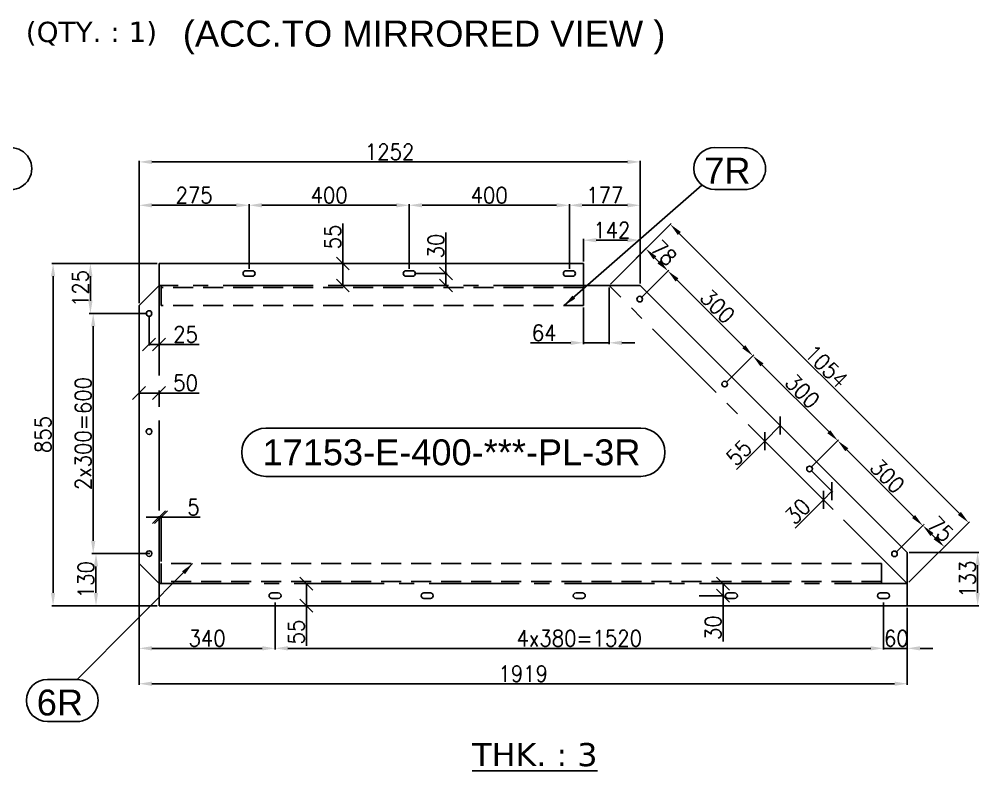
# Model space of a CAD drawing. Header units: inches. Extents: x 98758 to 118468, y 66787 to 119708.
# Drawn here: x 104574 to 106974, y 85669 to 87547 of the extents above; entities that cross this region are included whole.
import ezdxf
from ezdxf.enums import TextEntityAlignment as Align

# ---------------------------------------------------------------- set-up
doc = ezdxf.new("R2010")
doc.units = ezdxf.units.IN
doc.header["$MEASUREMENT"] = 0
for name, pattern in [('CENTER2', [1.125, 0.75, -0.125, 0.125, -0.125]), ('HIDDEN', [0.375, 0.25, -0.125]), ('HIDDEN2', [0.1875, 0.125, -0.0625])]:
    doc.linetypes.add(name, pattern=pattern)
for name, color, linetype in [('2', 2, 'HIDDEN2'), ('3', 3, 'Continuous'), ('3-TEXT', 6, 'Continuous')]:
    doc.layers.add(name, color=color, linetype=linetype)
doc.styles.add('ROMANS', font='ROMANS.shx', dxfattribs={"width": 0.9})
doc.styles.add('style1', font='verdana.ttf')
doc.styles.add('style10', font='swissl.ttf', dxfattribs={"height": 40})
doc.styles.add('ver', font='verdana.ttf')
doc.dimstyles.new('11', dxfattribs={"dimtxt": 40, "dimasz": 32, "dimexe": 3, "dimexo": 5, "dimgap": 5, "dimtad": 1, "dimdec": 0, "dimdsep": 46, "dimtxsty": 'ROMANS', "dimcen": 2.5, "dimclrd": 6, "dimclre": 6, "dimclrt": 2, "dimadec": 0, "dimazin": 0, "dimtfac": 1, "dimtdec": 0, "dimtmove": 0, "dimatfit": 3, "dimfxl": 1, "dimarcsym": 0})

# ---------------------------------------------------------------- blocks, each defined once
blk = doc.blocks.new('*D326')
at = {"color": 6, "lineweight": -2, "transparency": 16777216}
for p, q in [((104900.3, 86212), (104762.8, 86212)), ((104765.8, 86114), (104765.8, 86180)), ((104918.3, 86082), (104762.8, 86082))]:
    blk.add_line(p, q, dxfattribs=at)
at = {"color": 6, "transparency": 16777216}
for points in [[(104760.5, 86180), (104771.2, 86180), (104765.8, 86212)], [(104760.5, 86114), (104771.2, 86114), (104765.8, 86082)]]:
    blk.add_solid(points, dxfattribs=at)
at = {"layer": 'Defpoints', "color": 0, "transparency": 16777216}
for p in [(104765.8, 86212), (104905.3, 86212), (104923.3, 86082)]:
    blk.add_point(p, dxfattribs=at)
at = {"color": 2, "transparency": 16777216, "insert": (104740.8, 86147), "char_height": 40, "attachment_point": 5, "rotation": 90, "style": 'ROMANS'}
blk.add_mtext('130', dxfattribs=at)
blk = doc.blocks.new('*D327')
at = {"color": 6, "lineweight": -2, "transparency": 16777216}
for p, q in [((104893.3, 86812), (104755.8, 86812)), ((104758.8, 86244), (104758.8, 86780)), ((104900.3, 86212), (104755.8, 86212))]:
    blk.add_line(p, q, dxfattribs=at)
at = {"color": 6, "transparency": 16777216}
for points in [[(104753.5, 86780), (104764.2, 86780), (104758.8, 86812)], [(104753.5, 86244), (104764.2, 86244), (104758.8, 86212)]]:
    blk.add_solid(points, dxfattribs=at)
at = {"layer": 'Defpoints', "color": 0, "transparency": 16777216}
for p in [(104758.8, 86812), (104898.3, 86812), (104905.3, 86212)]:
    blk.add_point(p, dxfattribs=at)
at = {"color": 2, "transparency": 16777216, "insert": (104733.8, 86512), "char_height": 40, "attachment_point": 5, "rotation": 90, "style": 'ROMANS'}
blk.add_mtext('2x300=600', dxfattribs=at)
blk = doc.blocks.new('*D328')
at = {"color": 6, "lineweight": -2, "transparency": 16777216}
for p, q in [((104918.3, 86937), (104748.8, 86937)), ((104751.8, 86844), (104751.8, 86905)), ((104893.3, 86812), (104748.8, 86812))]:
    blk.add_line(p, q, dxfattribs=at)
at = {"color": 6, "transparency": 16777216}
for points in [[(104746.5, 86905), (104757.2, 86905), (104751.8, 86937)], [(104746.5, 86844), (104757.2, 86844), (104751.8, 86812)]]:
    blk.add_solid(points, dxfattribs=at)
at = {"layer": 'Defpoints', "color": 0, "transparency": 16777216}
for p in [(104751.8, 86937), (104923.3, 86937), (104898.3, 86812)]:
    blk.add_point(p, dxfattribs=at)
at = {"color": 2, "transparency": 16777216, "insert": (104726.8, 86874.5), "char_height": 40, "attachment_point": 5, "rotation": 90, "style": 'ROMANS'}
blk.add_mtext('125', dxfattribs=at)
blk = doc.blocks.new('*D316')
at = {"color": 6, "lineweight": -2, "transparency": 16777216}
for p, q in [((104841.3, 86937), (104655.6, 86937)), ((104658.6, 86114), (104658.6, 86905)), ((104841.3, 86082), (104655.6, 86082))]:
    blk.add_line(p, q, dxfattribs=at)
at = {"color": 6, "transparency": 16777216}
for points in [[(104653.2, 86905), (104663.9, 86905), (104658.6, 86937)], [(104653.2, 86114), (104663.9, 86114), (104658.6, 86082)]]:
    blk.add_solid(points, dxfattribs=at)
at = {"layer": 'Defpoints', "color": 0, "transparency": 16777216}
for p in [(104658.6, 86937), (104846.3, 86937), (104846.3, 86082)]:
    blk.add_point(p, dxfattribs=at)
at = {"color": 2, "transparency": 16777216, "insert": (104633.6, 86509.5), "char_height": 40, "attachment_point": 5, "rotation": 90, "style": 'ROMANS'}
blk.add_mtext('855', dxfattribs=at)
blk = doc.blocks.new('*D329')
at = {"color": 6, "lineweight": -2, "transparency": 16777216}
for p, q in [((104873.3, 86838.1), (104873.3, 87085.5)), ((104905.3, 87082.5), (105116.3, 87082.5)), ((105148.3, 86924), (105148.3, 87085.5))]:
    blk.add_line(p, q, dxfattribs=at)
at = {"color": 6, "transparency": 16777216}
for points in [[(104905.3, 87087.8), (104905.3, 87077.1), (104873.3, 87082.5)], [(105116.3, 87087.8), (105116.3, 87077.1), (105148.3, 87082.5)]]:
    blk.add_solid(points, dxfattribs=at)
at = {"layer": 'Defpoints', "color": 0, "transparency": 16777216}
for p in [(105148.3, 87082.5), (105148.3, 86919), (104873.3, 86833.1)]:
    blk.add_point(p, dxfattribs=at)
at = {"color": 2, "transparency": 16777216, "insert": (105010.8, 87107.5), "char_height": 40, "attachment_point": 5, "style": 'ROMANS'}
blk.add_mtext('275', dxfattribs=at)
blk = doc.blocks.new('*D330')
at = {"color": 6, "lineweight": -2, "transparency": 16777216}
for p, q in [((105148.3, 86924), (105148.3, 87085.5)), ((105180.3, 87082.5), (105516.3, 87082.5)), ((105548.3, 86924), (105548.3, 87085.5))]:
    blk.add_line(p, q, dxfattribs=at)
at = {"color": 6, "transparency": 16777216}
for points in [[(105180.3, 87087.8), (105180.3, 87077.1), (105148.3, 87082.5)], [(105516.3, 87087.8), (105516.3, 87077.1), (105548.3, 87082.5)]]:
    blk.add_solid(points, dxfattribs=at)
at = {"layer": 'Defpoints', "color": 0, "transparency": 16777216}
for p in [(105548.3, 87082.5), (105148.3, 86919), (105548.3, 86919)]:
    blk.add_point(p, dxfattribs=at)
at = {"color": 2, "transparency": 16777216, "insert": (105348.3, 87107.5), "char_height": 40, "attachment_point": 5, "style": 'ROMANS'}
blk.add_mtext('400', dxfattribs=at)
blk = doc.blocks.new('*D331')
at = {"color": 6, "lineweight": -2, "transparency": 16777216}
for p, q in [((105548.3, 86924), (105548.3, 87085.5)), ((105580.3, 87082.5), (105916.3, 87082.5)), ((105948.3, 86924), (105948.3, 87085.5))]:
    blk.add_line(p, q, dxfattribs=at)
at = {"color": 6, "transparency": 16777216}
for points in [[(105580.3, 87087.8), (105580.3, 87077.1), (105548.3, 87082.5)], [(105916.3, 87087.8), (105916.3, 87077.1), (105948.3, 87082.5)]]:
    blk.add_solid(points, dxfattribs=at)
at = {"layer": 'Defpoints', "color": 0, "transparency": 16777216}
for p in [(105948.3, 87082.5), (105548.3, 86919), (105948.3, 86919)]:
    blk.add_point(p, dxfattribs=at)
at = {"color": 2, "transparency": 16777216, "insert": (105748.3, 87107.5), "char_height": 40, "attachment_point": 5, "style": 'ROMANS'}
blk.add_mtext('400', dxfattribs=at)
blk = doc.blocks.new('*D332')
at = {"color": 6, "lineweight": -2, "transparency": 16777216}
for p, q in [((105948.3, 86924), (105948.3, 87085.5)), ((105980.3, 87082.5), (106093.4, 87082.5)), ((106125.4, 86887), (106125.4, 87085.5))]:
    blk.add_line(p, q, dxfattribs=at)
at = {"color": 6, "transparency": 16777216}
for points in [[(105980.3, 87087.8), (105980.3, 87077.1), (105948.3, 87082.5)], [(106093.4, 87087.8), (106093.4, 87077.1), (106125.4, 87082.5)]]:
    blk.add_solid(points, dxfattribs=at)
at = {"layer": 'Defpoints', "color": 0, "transparency": 16777216}
for p in [(106125.4, 87082.5), (105948.3, 86919), (106125.4, 86882)]:
    blk.add_point(p, dxfattribs=at)
at = {"color": 2, "transparency": 16777216, "insert": (106036.9, 87107.5), "char_height": 40, "attachment_point": 5, "style": 'ROMANS'}
blk.add_mtext('177', dxfattribs=at)
blk = doc.blocks.new('*D333')
at = {"color": 6, "lineweight": -2, "transparency": 16777216}
for p, q in [((105983.6, 86942), (105983.6, 86998.2)), ((106015.6, 86995.2), (106093.4, 86995.2)), ((106125.4, 86942), (106125.4, 86998.2))]:
    blk.add_line(p, q, dxfattribs=at)
at = {"color": 6, "transparency": 16777216}
for points in [[(106015.6, 87000.6), (106015.6, 86989.9), (105983.6, 86995.2)], [(106093.4, 87000.6), (106093.4, 86989.9), (106125.4, 86995.2)]]:
    blk.add_solid(points, dxfattribs=at)
at = {"layer": 'Defpoints', "color": 0, "transparency": 16777216}
for p in [(106125.4, 86995.2), (105983.6, 86937), (106125.4, 86937)]:
    blk.add_point(p, dxfattribs=at)
at = {"color": 2, "transparency": 16777216, "insert": (106054.5, 87020.2), "char_height": 40, "attachment_point": 5, "style": 'ROMANS'}
blk.add_mtext('142', dxfattribs=at)
blk = doc.blocks.new('*D334')
at = {"color": 6, "lineweight": -2, "transparency": 16777216}
for p, q in [((106047.6, 86877), (106047.6, 86735.8)), ((105983.6, 86827), (105983.6, 86735.8)), ((105951.6, 86738.8), (105851.3, 86738.8)), ((106047.6, 86738.8), (105983.6, 86738.8)), ((106079.6, 86738.8), (106111.6, 86738.8))]:
    blk.add_line(p, q, dxfattribs=at)
at = {"color": 6, "transparency": 16777216}
for points in [[(105951.6, 86744.1), (105951.6, 86733.4), (105983.6, 86738.8)], [(106079.6, 86744.1), (106079.6, 86733.4), (106047.6, 86738.8)]]:
    blk.add_solid(points, dxfattribs=at)
at = {"layer": 'Defpoints', "color": 0, "transparency": 16777216}
for p in [(106047.6, 86882), (105983.6, 86832), (105983.6, 86738.8)]:
    blk.add_point(p, dxfattribs=at)
at = {"color": 2, "transparency": 16777216, "insert": (105885.5, 86763.8), "char_height": 40, "attachment_point": 5, "style": 'ROMANS'}
blk.add_mtext('64', dxfattribs=at)
blk = doc.blocks.new('*D335')
at = {"color": 6, "lineweight": -2, "transparency": 16777216}
for p, q in [((106051.2, 86885.6), (106202.5, 87036.9)), ((106223, 87012.2), (106922.7, 86312.4)), ((106796.2, 86140.6), (106947.5, 86291.9))]:
    blk.add_line(p, q, dxfattribs=at)
at = {"color": 6, "transparency": 16777216}
for points in [[(106226.8, 87015.9), (106219.2, 87008.4), (106200.4, 87034.8)], [(106926.5, 86316.2), (106919, 86308.6), (106945.4, 86289.8)]]:
    blk.add_solid(points, dxfattribs=at)
at = {"layer": 'Defpoints', "color": 0, "transparency": 16777216}
for p in [(106047.6, 86882), (106945.4, 86289.8), (106792.6, 86137)]:
    blk.add_point(p, dxfattribs=at)
at = {"color": 2, "transparency": 16777216, "insert": (106590.5, 86680), "char_height": 40, "attachment_point": 5, "rotation": 315, "style": 'ROMANS'}
blk.add_mtext('1054', dxfattribs=at)
blk = doc.blocks.new('*D320')
at = {"color": 6, "lineweight": -2, "transparency": 16777216}
for p, q in [((106551.9, 86427.2), (106621, 86496.3)), ((106808.4, 86304.7), (106641.5, 86471.6)), ((106764.1, 86215.1), (106833.1, 86284.2))]:
    blk.add_line(p, q, dxfattribs=at)
at = {"color": 6, "transparency": 16777216}
for points in [[(106645.3, 86475.3), (106637.7, 86467.8), (106618.9, 86494.2)], [(106812.1, 86308.4), (106804.6, 86300.9), (106831, 86282)]]:
    blk.add_solid(points, dxfattribs=at)
at = {"layer": 'Defpoints', "color": 0, "transparency": 16777216}
for p in [(106618.9, 86494.2), (106548.4, 86423.7, 0), (106760.5, 86211.6, 0)]:
    blk.add_point(p, dxfattribs=at)
at = {"color": 2, "transparency": 16777216, "insert": (106742.6, 86405.8), "char_height": 40, "attachment_point": 5, "rotation": 315, "style": 'ROMANS'}
blk.add_mtext('300', dxfattribs=at)
blk = doc.blocks.new('*D321')
at = {"color": 6, "lineweight": -2, "transparency": 16777216}
for p, q in [((106339.8, 86639.4), (106408.9, 86708.4)), ((106596.2, 86516.8), (106429.4, 86683.7)), ((106551.9, 86427.2), (106621, 86496.3))]:
    blk.add_line(p, q, dxfattribs=at)
at = {"color": 6, "transparency": 16777216}
for points in [[(106433.1, 86687.5), (106425.6, 86679.9), (106406.7, 86706.3)], [(106600, 86520.6), (106592.5, 86513), (106618.9, 86494.2)]]:
    blk.add_solid(points, dxfattribs=at)
at = {"layer": 'Defpoints', "color": 0, "transparency": 16777216}
for p in [(106406.7, 86706.3), (106336.3, 86635.8, 0), (106548.4, 86423.7, 0)]:
    blk.add_point(p, dxfattribs=at)
at = {"color": 2, "transparency": 16777216, "insert": (106530.5, 86617.9), "char_height": 40, "attachment_point": 5, "rotation": 315, "style": 'ROMANS'}
blk.add_mtext('300', dxfattribs=at)
blk = doc.blocks.new('*D322')
at = {"color": 6, "lineweight": -2, "transparency": 16777216}
for p, q in [((106127.7, 86851.5), (106196.7, 86920.6)), ((106384.1, 86728.9), (106217.2, 86895.8)), ((106339.8, 86639.4), (106408.9, 86708.4))]:
    blk.add_line(p, q, dxfattribs=at)
at = {"color": 6, "transparency": 16777216}
for points in [[(106221, 86899.6), (106213.5, 86892), (106194.6, 86918.4)], [(106387.9, 86732.7), (106380.3, 86725.2), (106406.7, 86706.3)]]:
    blk.add_solid(points, dxfattribs=at)
at = {"layer": 'Defpoints', "color": 0, "transparency": 16777216}
for p in [(106194.6, 86918.4), (106124.1, 86848, -0.2), (106336.3, 86635.8, 0)]:
    blk.add_point(p, dxfattribs=at)
at = {"color": 2, "transparency": 16777216, "insert": (106318.4, 86830.1), "char_height": 40, "attachment_point": 5, "rotation": 315, "style": 'ROMANS'}
blk.add_mtext('300', dxfattribs=at)
blk = doc.blocks.new('*D323')
at = {"color": 6, "lineweight": -2, "transparency": 16777216}
for p, q in [((106088.7, 86923.1), (106141.4, 86975.9)), ((106172, 86941.1), (106161.9, 86951.1)), ((106127.7, 86851.5), (106196.7, 86920.6))]:
    blk.add_line(p, q, dxfattribs=at)
at = {"color": 6, "transparency": 16777216}
for points in [[(106165.7, 86954.9), (106158.2, 86947.3), (106139.3, 86973.7)], [(106175.8, 86944.8), (106168.2, 86937.3), (106194.6, 86918.4)]]:
    blk.add_solid(points, dxfattribs=at)
at = {"layer": 'Defpoints', "color": 0, "transparency": 16777216}
for p in [(106139.3, 86973.7), (106085.1, 86919.6), (106124.1, 86848, -0.2)]:
    blk.add_point(p, dxfattribs=at)
at = {"color": 2, "transparency": 16777216, "insert": (106184.6, 86963.8), "char_height": 40, "attachment_point": 5, "rotation": 315, "style": 'ROMANS'}
blk.add_mtext('78', dxfattribs=at)
blk = doc.blocks.new('*D313')
at = {"color": 6, "lineweight": -2, "transparency": 16777216}
for p, q in [((106834.5, 86285.6), (106833.5, 86284.5)), ((106854, 86259.8), (106862, 86251.7)), ((106887.9, 86232.3), (106886.8, 86231.2))]:
    blk.add_line(p, q, dxfattribs=at)
at = {"color": 6, "transparency": 16777216}
for points in [[(106857.7, 86263.5), (106850.2, 86256), (106831.4, 86282.4)], [(106865.8, 86255.5), (106858.3, 86247.9), (106884.7, 86229.1)]]:
    blk.add_solid(points, dxfattribs=at)
at = {"layer": 'Defpoints', "color": 0, "transparency": 16777216}
for p in [(106831, 86282), (106884.3, 86228.7), (106884.7, 86229.1)]:
    blk.add_point(p, dxfattribs=at)
at = {"color": 2, "transparency": 16777216, "insert": (106875.7, 86273.4), "char_height": 40, "attachment_point": 5, "rotation": 315, "style": 'ROMANS'}
blk.add_mtext('75', dxfattribs=at)
blk = doc.blocks.new('_Oblique')
at = {"color": 0, "linetype": 'ByBlock', "lineweight": -2}
blk.add_line((-0.5, -0.5), (0.5, 0.5), dxfattribs=at)
blk = doc.blocks.new('*D324')
at = {"color": 6, "lineweight": -2, "transparency": 16777216}
for p, q in [((106475.3, 86532.1), (106436.4, 86493.2)), ((106512.3, 86495.1), (106473.2, 86534.2)), ((106436.4, 86493.2), (106365.5, 86422.3)), ((106473.4, 86456.2), (106434.3, 86495.3))]:
    blk.add_line(p, q, dxfattribs=at)
at = {"layer": 'Defpoints', "color": 0, "transparency": 16777216}
for p in [(106436.4, 86493.2), (106515.9, 86491.6), (106477, 86452.7)]:
    blk.add_point(p, dxfattribs=at)
at = {"color": 6, "lineweight": -2, "transparency": 16777216, "xscale": 32, "yscale": 32, "zscale": 32}
for p, rotation in [((106475.3, 86532.1), 45.00000000001071), ((106436.4, 86493.2), 225.0000000000107)]:
    blk.add_blockref('_Oblique', p, dxfattribs=dict(at, rotation=rotation))
at = {"color": 2, "transparency": 16777216, "insert": (106372, 86464.1), "char_height": 40, "attachment_point": 5, "rotation": 45, "style": 'ROMANS'}
blk.add_mtext('55', dxfattribs=at)
blk = doc.blocks.new('*D325')
at = {"color": 6, "lineweight": -2, "transparency": 16777216}
for p, q in [((106551.9, 86420.2), (106606.3, 86365.8)), ((106530.7, 86398.9), (106585.1, 86344.6)), ((106604.2, 86367.9), (106582.9, 86346.7)), ((106582.9, 86346.7), (106512, 86275.8))]:
    blk.add_line(p, q, dxfattribs=at)
at = {"layer": 'Defpoints', "color": 0, "transparency": 16777216}
for p in [(106548.4, 86423.7, 0), (106527.2, 86402.5), (106582.9, 86346.7)]:
    blk.add_point(p, dxfattribs=at)
at = {"color": 6, "lineweight": -2, "transparency": 16777216, "xscale": 32, "yscale": 32, "zscale": 32}
for p, rotation in [((106604.2, 86367.9), 45), ((106582.9, 86346.7), 225)]:
    blk.add_blockref('_Oblique', p, dxfattribs=dict(at, rotation=rotation))
at = {"color": 2, "transparency": 16777216, "insert": (106518.5, 86317.6), "char_height": 40, "attachment_point": 5, "rotation": 45, "style": 'ROMANS'}
blk.add_mtext('30', dxfattribs=at)
blk = doc.blocks.new('*D314')
at = {"color": 6, "lineweight": -2, "transparency": 16777216}
for p, q in [((104873.3, 86578.9), (104873.3, 86616.4)), ((104873.3, 86613.4), (104923.3, 86613.4)), ((104923.3, 86578.9), (104923.3, 86616.4)), ((104923.3, 86613.4), (105023.6, 86613.4))]:
    blk.add_line(p, q, dxfattribs=at)
at = {"layer": 'Defpoints', "color": 0, "transparency": 16777216}
for p in [(104923.3, 86613.4), (104873.3, 86573.9), (104923.3, 86573.9)]:
    blk.add_point(p, dxfattribs=at)
at = {"color": 6, "lineweight": -2, "transparency": 16777216, "xscale": 32, "yscale": 32, "zscale": 32, "rotation": 180}
blk.add_blockref('_Oblique', (104873.3, 86613.4), dxfattribs=at)
at = {"color": 6, "lineweight": -2, "transparency": 16777216, "xscale": 32, "yscale": 32, "zscale": 32}
blk.add_blockref('_Oblique', (104923.3, 86613.4), dxfattribs=at)
at = {"color": 2, "transparency": 16777216, "insert": (104989.5, 86638.4), "char_height": 40, "attachment_point": 5, "style": 'ROMANS'}
blk.add_mtext('50', dxfattribs=at)
blk = doc.blocks.new('*D315')
at = {"color": 6, "lineweight": -2, "transparency": 16777216}
for p, q in [((104898.3, 86803.9), (104898.3, 86731.8)), ((104923.3, 86803.9), (104923.3, 86731.8)), ((104898.3, 86734.8), (104923.3, 86734.8)), ((104923.3, 86734.8), (105023.6, 86734.8))]:
    blk.add_line(p, q, dxfattribs=at)
at = {"layer": 'Defpoints', "color": 0, "transparency": 16777216}
for p in [(104898.3, 86808.9), (104923.3, 86808.9), (104923.3, 86734.8)]:
    blk.add_point(p, dxfattribs=at)
at = {"color": 6, "lineweight": -2, "transparency": 16777216, "xscale": 32, "yscale": 32, "zscale": 32, "rotation": 180}
blk.add_blockref('_Oblique', (104898.3, 86734.8), dxfattribs=at)
at = {"color": 6, "lineweight": -2, "transparency": 16777216, "xscale": 32, "yscale": 32, "zscale": 32}
blk.add_blockref('_Oblique', (104923.3, 86734.8), dxfattribs=at)
at = {"color": 2, "transparency": 16777216, "insert": (104989.5, 86759.8), "char_height": 40, "attachment_point": 5, "style": 'ROMANS'}
blk.add_mtext('25', dxfattribs=at)
blk = doc.blocks.new('*D311')
at = {"color": 6, "lineweight": -2, "transparency": 16777216}
for p, q in [((105309.2, 86137), (105288.3, 86137)), ((105291.3, 86137), (105291.3, 86082)), ((105309.2, 86082), (105288.3, 86082)), ((105291.3, 86082), (105291.3, 85981.8))]:
    blk.add_line(p, q, dxfattribs=at)
at = {"layer": 'Defpoints', "color": 0, "transparency": 16777216}
for p in [(105314.2, 86137), (105291.3, 86082), (105314.2, 86082, -0.2)]:
    blk.add_point(p, dxfattribs=at)
at = {"color": 6, "lineweight": -2, "transparency": 16777216, "xscale": 32, "yscale": 32, "zscale": 32}
for p, rotation in [((105291.3, 86137), 90), ((105291.3, 86082), 270)]:
    blk.add_blockref('_Oblique', p, dxfattribs=dict(at, rotation=rotation))
at = {"color": 2, "transparency": 16777216, "insert": (105266.3, 86015.9), "char_height": 40, "attachment_point": 5, "rotation": 90, "style": 'ROMANS'}
blk.add_mtext('55', dxfattribs=at)
blk = doc.blocks.new('*D312')
at = {"color": 6, "lineweight": -2, "transparency": 16777216}
for p, q in [((106304, 86137), (106335.3, 86137)), ((106332.3, 86137), (106332.3, 86107)), ((106272.6, 86107), (106335.3, 86107)), ((106332.3, 86107), (106332.3, 85992.7))]:
    blk.add_line(p, q, dxfattribs=at)
at = {"layer": 'Defpoints', "color": 0, "transparency": 16777216}
for p in [(106299, 86137), (106332.3, 86137), (106267.6, 86107, -0.2)]:
    blk.add_point(p, dxfattribs=at)
at = {"color": 6, "lineweight": -2, "transparency": 16777216, "xscale": 32, "yscale": 32, "zscale": 32}
for p, rotation in [((106332.3, 86137), 90), ((106332.3, 86107), 270)]:
    blk.add_blockref('_Oblique', p, dxfattribs=dict(at, rotation=rotation))
at = {"color": 2, "transparency": 16777216, "insert": (106307.3, 86026.8), "char_height": 40, "attachment_point": 5, "rotation": 90, "style": 'ROMANS'}
blk.add_mtext('30', dxfattribs=at)
blk = doc.blocks.new('*D318')
at = {"color": 6, "lineweight": -2, "transparency": 16777216}
for p, q in [((105382.4, 86937), (105382.4, 87037.3)), ((105446.4, 86937), (105379.4, 86937)), ((105382.4, 86882), (105382.4, 86937)), ((105448.5, 86882), (105379.4, 86882))]:
    blk.add_line(p, q, dxfattribs=at)
at = {"layer": 'Defpoints', "color": 0, "transparency": 16777216}
for p in [(105382.4, 86937), (105451.4, 86937), (105453.5, 86882)]:
    blk.add_point(p, dxfattribs=at)
at = {"color": 6, "lineweight": -2, "transparency": 16777216, "xscale": 32, "yscale": 32, "zscale": 32}
for p, rotation in [((105382.4, 86937), 90), ((105382.4, 86882), 270)]:
    blk.add_blockref('_Oblique', p, dxfattribs=dict(at, rotation=rotation))
at = {"color": 2, "transparency": 16777216, "insert": (105357.4, 87003.2), "char_height": 40, "attachment_point": 5, "rotation": 90, "style": 'ROMANS'}
blk.add_mtext('55', dxfattribs=at)
blk = doc.blocks.new('*D319')
at = {"color": 6, "lineweight": -2, "transparency": 16777216}
for p, q in [((105640.1, 86912), (105640.1, 87014.7)), ((105561.3, 86912), (105643.1, 86912)), ((105640.1, 86882), (105640.1, 86912)), ((105573.4, 86882), (105643.1, 86882))]:
    blk.add_line(p, q, dxfattribs=at)
at = {"layer": 'Defpoints', "color": 0, "transparency": 16777216}
for p in [(105556.3, 86912), (105568.4, 86882), (105640.1, 86882)]:
    blk.add_point(p, dxfattribs=at)
at = {"color": 6, "lineweight": -2, "transparency": 16777216, "xscale": 32, "yscale": 32, "zscale": 32}
for p, rotation in [((105640.1, 86912), 90), ((105640.1, 86882), 270)]:
    blk.add_blockref('_Oblique', p, dxfattribs=dict(at, rotation=rotation))
at = {"color": 2, "transparency": 16777216, "insert": (105615.1, 86980.6), "char_height": 40, "attachment_point": 5, "rotation": 90, "style": 'ROMANS'}
blk.add_mtext('30', dxfattribs=at)
blk = doc.blocks.new('*D317')
at = {"color": 6, "lineweight": -2, "transparency": 16777216}
for p, q in [((104923.3, 86303), (104891.3, 86303)), ((104923.3, 86196.9), (104923.3, 86306)), ((104923.3, 86303), (104928.3, 86303)), ((104928.3, 86192), (104928.3, 86306)), ((104928.3, 86303), (105026.3, 86303))]:
    blk.add_line(p, q, dxfattribs=at)
at = {"layer": 'Defpoints', "color": 0, "transparency": 16777216}
for p in [(104928.3, 86303), (104923.3, 86191.9), (104928.3, 86187)]:
    blk.add_point(p, dxfattribs=at)
at = {"color": 6, "lineweight": -2, "transparency": 16777216, "xscale": 32, "yscale": 32, "zscale": 32}
blk.add_blockref('_Oblique', (104923.3, 86303), dxfattribs=at)
at = {"color": 6, "lineweight": -2, "transparency": 16777216, "xscale": 32, "yscale": 32, "zscale": 32, "rotation": 180}
blk.add_blockref('_Oblique', (104928.3, 86303), dxfattribs=at)
at = {"color": 2, "transparency": 16777216, "insert": (105009.3, 86328), "char_height": 40, "attachment_point": 5, "style": 'ROMANS'}
blk.add_mtext('5', dxfattribs=at)
blk = doc.blocks.new('*D310')
at = {"color": 6, "lineweight": -2, "transparency": 16777216}
for p, q in [((104873.3, 87034.1), (104873.3, 87193.8)), ((104905.3, 87190.8), (106093.4, 87190.8)), ((106125.4, 87034.1), (106125.4, 87193.8))]:
    blk.add_line(p, q, dxfattribs=at)
at = {"color": 6, "transparency": 16777216}
for points in [[(104905.3, 87196.1), (104905.3, 87185.5), (104873.3, 87190.8)], [(106093.4, 87196.1), (106093.4, 87185.5), (106125.4, 87190.8)]]:
    blk.add_solid(points, dxfattribs=at)
at = {"layer": 'Defpoints', "color": 0, "transparency": 16777216}
for p in [(106125.4, 87190.8), (104873.3, 87029.1), (106125.4, 87029.1)]:
    blk.add_point(p, dxfattribs=at)
at = {"color": 2, "transparency": 16777216, "insert": (105499.4, 87215.8), "char_height": 40, "attachment_point": 5, "style": 'ROMANS'}
blk.add_mtext('1252', dxfattribs=at)
blk = doc.blocks.new('*D413')
at = {"color": 6, "lineweight": -2, "transparency": 16777216}
for p, q in [((106797.6, 86214.8), (106971.3, 86214.8)), ((106968.3, 86114), (106968.3, 86182.8)), ((106780.9, 86082), (106971.3, 86082))]:
    blk.add_line(p, q, dxfattribs=at)
at = {"color": 6, "transparency": 16777216}
for points in [[(106962.9, 86182.8), (106973.6, 86182.8), (106968.3, 86214.8)], [(106962.9, 86114), (106973.6, 86114), (106968.3, 86082)]]:
    blk.add_solid(points, dxfattribs=at)
at = {"layer": 'Defpoints', "color": 0, "transparency": 16777216}
for p in [(106792.6, 86214.8), (106968.3, 86214.8), (106775.9, 86082)]:
    blk.add_point(p, dxfattribs=at)
at = {"color": 2, "transparency": 16777216, "insert": (106943.3, 86148.4), "char_height": 40, "attachment_point": 5, "rotation": 90, "style": 'ROMANS'}
blk.add_mtext('133', dxfattribs=at)
blk = doc.blocks.new('*D526')
at = {"color": 6, "lineweight": -2, "transparency": 16777216}
for p, q in [((104873.3, 86187), (104873.3, 85972.4)), ((105213.1, 86090), (105213.1, 85972.4)), ((104905.3, 85975.4), (105181.1, 85975.4))]:
    blk.add_line(p, q, dxfattribs=at)
at = {"color": 6, "transparency": 16777216}
for points in [[(104905.3, 85980.7), (104905.3, 85970.1), (104873.3, 85975.4)], [(105181.1, 85980.7), (105181.1, 85970.1), (105213.1, 85975.4)]]:
    blk.add_solid(points, dxfattribs=at)
at = {"layer": 'Defpoints', "color": 0, "transparency": 16777216}
for p in [(104873.3, 86192, -0.2), (105213.1, 86095, -0.2), (105213.1, 85975.4)]:
    blk.add_point(p, dxfattribs=at)
at = {"color": 2, "transparency": 16777216, "insert": (105043.2, 86000.4), "char_height": 40, "attachment_point": 5, "style": 'ROMANS'}
blk.add_mtext('340', dxfattribs=at)
blk = doc.blocks.new('*D527')
at = {"color": 6, "lineweight": -2, "transparency": 16777216}
for p, q in [((105213.1, 86090), (105213.1, 85972.4)), ((106733.1, 86090), (106733.1, 85972.4)), ((105245.1, 85975.4), (106701.1, 85975.4))]:
    blk.add_line(p, q, dxfattribs=at)
at = {"color": 6, "transparency": 16777216}
for points in [[(105245.1, 85980.7), (105245.1, 85970.1), (105213.1, 85975.4)], [(106701.1, 85980.7), (106701.1, 85970.1), (106733.1, 85975.4)]]:
    blk.add_solid(points, dxfattribs=at)
at = {"layer": 'Defpoints', "color": 0, "transparency": 16777216}
for p in [(105213.1, 86095, -0.2), (106733.1, 86095, -0.2), (106733.1, 85975.4)]:
    blk.add_point(p, dxfattribs=at)
at = {"color": 2, "transparency": 16777216, "insert": (105973.1, 86000.4), "char_height": 40, "attachment_point": 5, "style": 'ROMANS'}
blk.add_mtext('4x380=1520', dxfattribs=at)
blk = doc.blocks.new('*D528')
at = {"color": 6, "lineweight": -2, "transparency": 16777216}
for p, q in [((106733.1, 86090), (106733.1, 85972.4)), ((106792.6, 86072), (106792.6, 85972.4)), ((106701.1, 85975.4), (106669.1, 85975.4)), ((106733.1, 85975.4), (106792.6, 85975.4)), ((106824.6, 85975.4), (106856.6, 85975.4))]:
    blk.add_line(p, q, dxfattribs=at)
at = {"color": 6, "transparency": 16777216}
for points in [[(106701.1, 85980.7), (106701.1, 85970.1), (106733.1, 85975.4)], [(106824.6, 85980.7), (106824.6, 85970.1), (106792.6, 85975.4)]]:
    blk.add_solid(points, dxfattribs=at)
at = {"layer": 'Defpoints', "color": 0, "transparency": 16777216}
for p in [(106733.1, 86095, -0.2), (106792.6, 86077), (106792.6, 85975.4)]:
    blk.add_point(p, dxfattribs=at)
at = {"color": 2, "transparency": 16777216, "insert": (106765.1, 86000.4), "char_height": 40, "attachment_point": 5, "style": 'ROMANS'}
blk.add_mtext('60', dxfattribs=at)
blk = doc.blocks.new('*D525')
at = {"color": 6, "lineweight": -2, "transparency": 16777216}
for p, q in [((106792.6, 86077), (106792.6, 85884)), ((104873.3, 86017.2), (104873.3, 85884)), ((106760.6, 85887), (104905.3, 85887))]:
    blk.add_line(p, q, dxfattribs=at)
at = {"color": 6, "transparency": 16777216}
for points in [[(104905.3, 85892.3), (104905.3, 85881.7), (104873.3, 85887)], [(106760.6, 85892.3), (106760.6, 85881.7), (106792.6, 85887)]]:
    blk.add_solid(points, dxfattribs=at)
at = {"layer": 'Defpoints', "color": 0, "transparency": 16777216}
for p in [(106792.6, 86082), (104873.3, 86022.2), (104873.3, 85887)]:
    blk.add_point(p, dxfattribs=at)
at = {"color": 2, "transparency": 16777216, "insert": (105833, 85912), "char_height": 40, "attachment_point": 5, "style": 'ROMANS'}
blk.add_mtext('1919', dxfattribs=at)

msp = doc.modelspace()

# ---------------------------------------------------------------- linework, layer by layer
for p, q in [((104923.3, 86882), (104923.3, 86937)), ((104923.3, 86937), (105983.6, 86937)), ((105983.6, 86882), (105983.6, 86937)), ((104923.3, 86882), (104873.3, 86832)), ((106125.4, 86882), (105983.6, 86882)), ((106792.6, 86214.8), (106125.4, 86882)), ((104873.3, 86832), (104873.3, 86187)), ((106792.6, 86137), (106792.6, 86214.8)), ((104923.3, 86137), (104873.3, 86187)), ((104923.3, 86137), (104923.3, 86082)), ((106792.6, 86137), (106792.6, 86082)), ((106792.6, 86082), (104923.3, 86082))]:
    msp.add_line(p, q)
at = {"color": 3, "linetype": 'CENTER2', "ltscale": 300}
for p, q in [((105983.6, 86882), (104923.3, 86882)), ((104923.3, 86882), (104923.3, 86137)), ((106792.6, 86137), (106047.6, 86882)), ((104923.3, 86137), (106792.6, 86137))]:
    msp.add_line(p, q, dxfattribs=at)
at = {"color": 42, "linetype": 'HIDDEN', "ltscale": 200}
for p, q in [((104928.3, 86832), (104928.3, 86882)), ((105983.6, 86877), (104928.3, 86877)), ((105983.6, 86882), (105983.6, 86832)), ((105983.6, 86832), (104928.3, 86832)), ((106728.3, 86187), (104928.3, 86187)), ((104928.3, 86187), (104928.3, 86137)), ((106728.3, 86137), (106728.3, 86187)), ((106728.3, 86142), (104928.3, 86142))]:
    msp.add_line(p, q, dxfattribs=at)
for points in [[(105156.3, 86919, -1), (105156.3, 86905), (105140.3, 86905, -1), (105140.3, 86919)], [(105556.3, 86919, -1), (105556.3, 86905), (105540.3, 86905, -1), (105540.3, 86919)], [(105956.3, 86919, -1), (105956.3, 86905), (105940.3, 86905, -1), (105940.3, 86919)]]:
    msp.add_lwpolyline(points, format="xyb", close=True)
at = {"elevation": -0.2}
for points in [[(105205.1, 86114, 1), (105205.1, 86100), (105221.1, 86100, 1), (105221.1, 86114)], [(105585.1, 86114, 1), (105585.1, 86100), (105601.1, 86100, 1), (105601.1, 86114)], [(105965.1, 86114, 1), (105965.1, 86100), (105981.1, 86100, 1), (105981.1, 86114)], [(106345.1, 86114, 1), (106345.1, 86100), (106361.1, 86100, 1), (106361.1, 86114)], [(106725.1, 86114, 1), (106725.1, 86100), (106741.1, 86100, 1), (106741.1, 86114)]]:
    msp.add_lwpolyline(points, format="xyb", close=True, dxfattribs=at)
at = {"extrusion": (-0.000187317, 7.99687e-05, 1)}
for centre in [(106124.1, 86848, -13.1), (106336.3, 86635.8, -13), (106548.4, 86423.7, -13.1), (106760.5, 86211.6, -13.1)]:
    msp.add_circle(centre, 7, dxfattribs=at)
for centre in [(104898.3, 86812), (104898.3, 86517), (104898.3, 86212)]:
    msp.add_circle(centre, 7)
at = {"layer": '2', "color": 8, "linetype": 'ByBlock'}
for points in [[(104552.7, 87226.4), (104479.1, 87227, 1), (104479.1, 87121.7), (104552.7, 87121.7, 1.00562), (104552.7, 87226.4)], [(106385.7, 87226.4), (106312, 87227, 1), (106312, 87121.7), (106385.7, 87121.7, 1.00562), (106385.7, 87226.4)], [(104718.3, 85897.2), (104644.6, 85897.8, 1), (104644.6, 85792.5), (104718.3, 85792.5, 1.00562), (104718.3, 85897.2)]]:
    msp.add_lwpolyline(points, format="xyb", dxfattribs=at)
at = {"layer": '2', "color": 8, "linetype": 'ByBlock', "elevation": 0}
msp.add_lwpolyline([(105190.3, 86525.7), (106126.6, 86525.7, -1), (106126.6, 86404.8), (105190.3, 86404.8, -1), (105190.3, 86525.7)], format="xyb", dxfattribs=at)

# ---------------------------------------------------------------- texts
at = {"layer": '3', "linetype": 'HIDDEN', "ltscale": 20, "style": 'ver'}
msp.add_text('%%UTHK. : 3', height=57.8, dxfattribs=at).set_placement((105705.7, 85681))
at = {"layer": '3-TEXT', "color": 2}
for s, height, style, p in [('(QTY. : 1)', 50.72, 'style1', (104754.4, 87515.6)), ('7R', 64.68, 'style10', (106343, 87169.2)), ('17153-E-400-***-PL-3R', 64.68, 'style10', (105653.9, 86465.2)), ('6R', 64.68, 'style10', (104675.6, 85840))]:
    msp.add_text(s, height=height, dxfattribs=dict(at, style=style)).set_placement(p, align=Align.MIDDLE_CENTER)
at = {"layer": '3-TEXT', "color": 2, "style": 'style10'}
msp.add_text('(ACC.TO MIRRORED VIEW )', height=65, dxfattribs=at).set_placement((104982.7, 87478.9))

# ---------------------------------------------------------------- dimensions: what is measured, and where the dimension line sits
for base, p1, p2, angle, picture, middle in [((106125.4, 87190.8), (104873.3, 87029.1), (106125.4, 87029.1), 180, '*D310', (105499.4, 87215.8)), ((105148.3, 87082.5), (104873.3, 86833.1), (105148.3, 86919), 180, '*D329', (105010.8, 87107.5)), ((106125.4, 86995.2), (105983.6, 86937), (106125.4, 86937), 180, '*D333', (106054.5, 87020.2)), ((104658.6, 86937), (104846.3, 86082), (104846.3, 86937), 90, '*D316', (104633.6, 86509.5)), ((105983.6, 86738.8), (106047.6, 86882), (105983.6, 86832), 180, '*D334', (105885.5, 86763.8)), ((104765.8, 86212), (104923.3, 86082), (104905.3, 86212), 90, '*D326', (104740.8, 86147)), ((106968.3, 86214.8), (106775.9, 86082), (106792.6, 86214.8), 90, '*D413', (106943.3, 86148.4)), ((105213.1, 85975.4), (104873.3, 86192, -0.2), (105213.1, 86095, -0.2), 180, '*D526', (105043.2, 86000.4)), ((104873.3, 85887), (106792.6, 86082), (104873.3, 86022.2), 180, '*D525', (105833, 85912))]:
    dim = msp.add_linear_dim(base=base, p1=p1, p2=p2, angle=angle, dimstyle='11')
    dim.commit()
    dim.dimension.update_dxf_attribs({"geometry": picture, "text_midpoint": middle})
for base, p1, p2, angle, override, picture, middle in [((105548.3, 87082.5), (105148.3, 86919), (105548.3, 86919), 180, {"dimtmove": 1}, '*D330', (105348.3, 87107.5)), ((105948.3, 87082.5), (105548.3, 86919), (105948.3, 86919), 180, {"dimtmove": 1}, '*D331', (105748.3, 87107.5)), ((106125.4, 87082.5), (105948.3, 86919), (106125.4, 86882), 180, {"dimtmove": 1}, '*D332', (106036.9, 87107.5)), ((105382.4, 86937), (105453.5, 86882), (105451.4, 86937), 90, {"dimblk1": 'Oblique', "dimblk2": 'Oblique', "dimsah": 1}, '*D318', (105357.4, 87003.2)), ((106139.3, 86973.7), (106124.1, 86848, -0.2), (106085.1, 86919.6), 315, {"dimtmove": 1}, '*D323', (106184.6, 86963.8)), ((104751.8, 86937), (104898.3, 86812), (104923.3, 86937), 90, {"dimtmove": 1}, '*D328', (104726.8, 86874.5)), ((106194.6, 86918.4), (106336.3, 86635.8, 0), (106124.1, 86848, -0.2), 315, {"dimtmove": 1}, '*D322', (106318.4, 86830.1)), ((104923.3, 86734.8), (104898.3, 86808.9), (104923.3, 86808.9), 180, {"dimblk1": 'Oblique', "dimblk2": 'Oblique', "dimsah": 1}, '*D315', (104989.5, 86759.8)), ((106406.7, 86706.3), (106548.4, 86423.7, 0), (106336.3, 86635.8, 0), 315, {"dimtmove": 1}, '*D321', (106530.5, 86617.9)), ((104923.3, 86613.4), (104873.3, 86573.9), (104923.3, 86573.9), 180, {"dimblk1": 'Oblique', "dimblk2": 'Oblique', "dimsah": 1}, '*D314', (104989.5, 86638.4)), ((104928.3, 86303), (104923.3, 86191.9), (104928.3, 86187), 180, {"dimblk1": 'Oblique', "dimblk2": 'Oblique', "dimsah": 1}, '*D317', (105009.3, 86328))]:
    dim = msp.add_linear_dim(base=base, p1=p1, p2=p2, angle=angle, dimstyle='11', override=override)
    dim.commit()
    dim.dimension.update_dxf_attribs({"geometry": picture, "text_midpoint": middle})
for p1, p2, distance, picture, middle in [((106047.6, 86882), (106792.6, 86137), 216, '*D335', (106590.5, 86680)), ((106760.5, 86211.6, 0), (106548.4, 86423.7, 0), -99.7, '*D320', (106742.6, 86405.8)), ((106831, 86282), (106884.3, 86228.7), 0.5, '*D313', (106875.7, 86273.4))]:
    dim = msp.add_aligned_dim(p1=p1, p2=p2, distance=distance, dimstyle='11')
    dim.commit()
    dim.dimension.update_dxf_attribs({"geometry": picture, "text_midpoint": middle})
for base, p1, p2, angle, override, picture, middle in [((105640.1, 86882), (105556.3, 86912), (105568.4, 86882), 90, {"dimblk1": 'Oblique', "dimblk2": 'Oblique', "dimsah": 1}, '*D319', (105640.1, 86980.6)), ((105291.3, 86082), (105314.2, 86137), (105314.2, 86082, -0.2), 90, {"dimblk1": 'Oblique', "dimblk2": 'Oblique', "dimsah": 1}, '*D311', (105291.3, 86015.9)), ((106332.3, 86137), (106267.6, 86107, -0.2), (106299, 86137), 90, {"dimblk1": 'Oblique', "dimblk2": 'Oblique', "dimsah": 1}, '*D312', (106332.3, 86026.8)), ((106792.62, 85975.4103), (106733.0706, 86095.0395, -0.2003), (106792.62, 86077.0395), 180, {"dimtmove": 1}, '*D528', (106765.0527, 85975.4103))]:
    dim = msp.add_linear_dim(base=base, p1=p1, p2=p2, angle=angle, dimstyle='11', override=override)
    dim.commit()
    dim.dimension.update_dxf_attribs({"geometry": picture, "text_midpoint": middle, "dimtype": 160})
for base, p1, p2, angle, text, picture, middle in [((104758.8, 86812), (104905.3, 86212), (104898.3, 86812), 90, '2x300=<>', '*D327', (104733.8, 86512)), ((106733.1, 85975.4), (105213.1, 86095, -0.2), (106733.1, 86095, -0.2), 180, '4x380=<>', '*D527', (105973.1, 86000.4))]:
    dim = msp.add_linear_dim(base=base, p1=p1, p2=p2, angle=angle, text=text, dimstyle='11', override={"dimtmove": 1})
    dim.commit()
    dim.dimension.update_dxf_attribs({"geometry": picture, "text_midpoint": middle})
for p1, p2, distance, picture, middle in [((106515.9, 86491.6), (106477, 86452.7), -57.3, '*D324', (106372, 86464.1)), ((106548.4, 86423.7, 0), (106527.2, 86402.5), 78.9, '*D325', (106518.5, 86317.6))]:
    dim = msp.add_aligned_dim(p1=p1, p2=p2, distance=distance, dimstyle='11', override={"dimblk1": 'Oblique', "dimblk2": 'Oblique', "dimsah": 1})
    dim.commit()
    dim.dimension.update_dxf_attribs({"geometry": picture, "text_midpoint": middle})

# ---------------------------------------------------------------- leaders
at = {"lineweight": 0}
for points in [[(105935.5, 86832), (106279.4, 87133)], [(105007, 86187), (104718.6, 85897.2)]]:
    msp.add_leader(points, dimstyle='11', dxfattribs=at)

doc.saveas('drawing.dxf')
